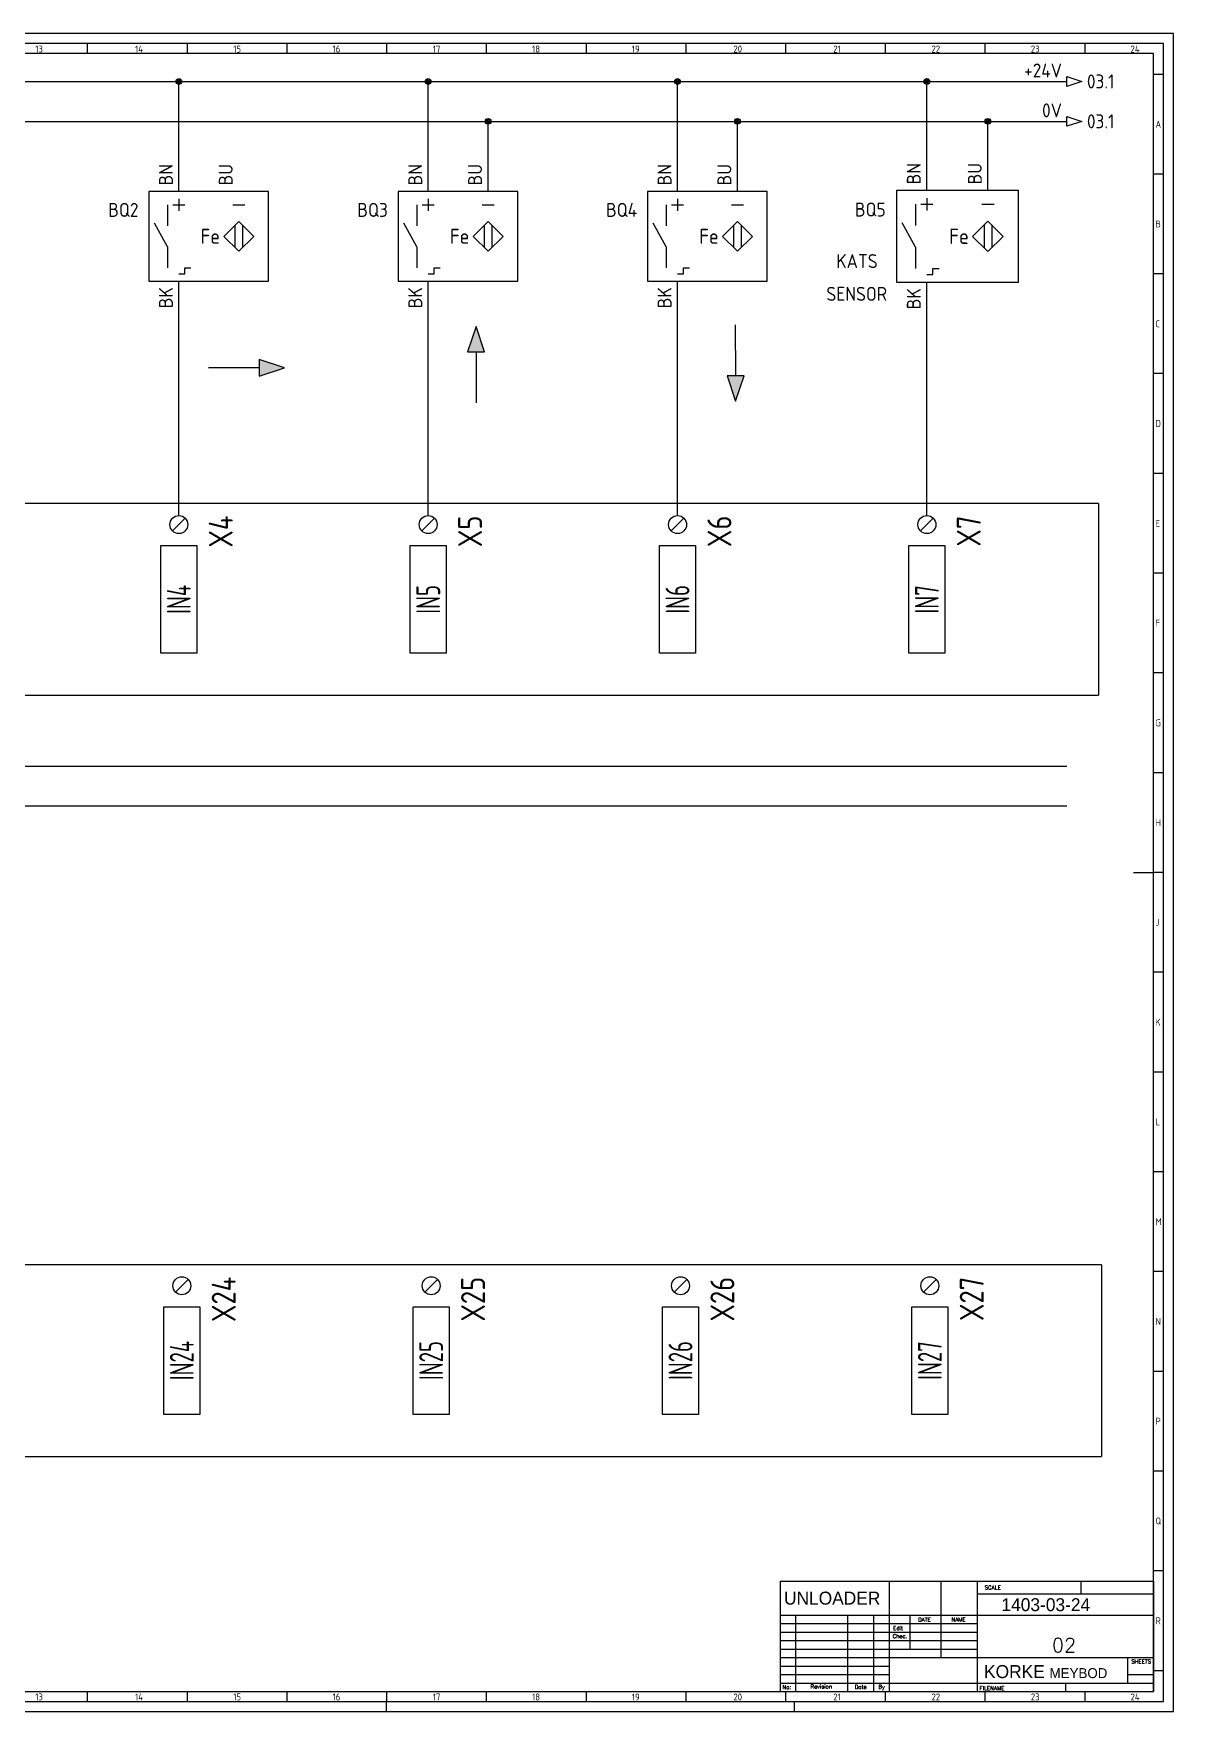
# Model space of a CAD drawing. Header units: millimetres. Extents: x 0 to 1189, y 5 to 846.
# Drawn here: x 618 to 1189, y 5 to 846 of the extents above; entities that cross this region are included whole.
import ezdxf
from ezdxf.enums import TextEntityAlignment as Align

# ---------------------------------------------------------------- set-up
doc = ezdxf.new("R2010")
doc.units = ezdxf.units.MM
doc.header["$LTSCALE"] = 12
for name, color, linetype in [('025', 1, 'Continuous'), ('035', 5, 'Continuous'), ('07', 7, 'Continuous'), ('DESC', 7, 'Continuous'), ('MISC', 7, 'Continuous'), ('RED_2.5mm^2', 1, 'Continuous'), ('SYMS', 7, 'Continuous'), ('TAGS', 7, 'Continuous'), ('TERMS', 7, 'Continuous'), ('WIREREF', 61, 'Continuous'), ('XREF', 7, 'Continuous')]:
    doc.layers.add(name, color=color, linetype=linetype)
doc.styles.add('ISO Proportional', font='isocp.shx')
doc.styles.add('WD', font='romans.shx')
doc.styles.add('WD_IEC', font='ISOCP2.shx', dxfattribs={"width": 0.9, "height": 4})

# ---------------------------------------------------------------- blocks, each defined once
blk = doc.blocks.new('IEC_border_a0')
at = {"layer": '035', "color": 0}
for p, q in [((1189, 841), (0, 841)), ((644.5, 836), (644.5, 831)), ((694.5, 836), (694.5, 831)), ((744.5, 836), (744.5, 831)), ((794.5, 836), (794.5, 831)), ((844.5, 836), (844.5, 831)), ((894.5, 836), (894.5, 831)), ((944.5, 836), (944.5, 831)), ((994.5, 836), (994.5, 831)), ((1044.5, 836), (1044.5, 831)), ((1094.5, 836), (1094.5, 831)), ((1144.5, 836), (1144.5, 831)), ((1189, 0), (1189, 841)), ((1183.97, 820.54), (1178.98, 820.54)), ((1183.97, 770.54), (1178.98, 770.54)), ((1183.97, 720.54), (1178.98, 720.54)), ((1183.97, 670.54), (1178.98, 670.54)), ((1183.97, 620.54), (1178.98, 620.54)), ((1183.98, 570.5), (1179, 570.5)), ((1183.98, 520.5), (1178.98, 520.5)), ((1183.98, 470.5), (1179, 470.5)), ((1183.98, 420.5), (1179, 420.5)), ((1183.98, 420.5), (1179, 420.5)), ((1183.98, 370.5), (1179, 370.5)), ((1183.98, 320.5), (1179, 320.5)), ((1184, 270.46), (1179.02, 270.46)), ((1184, 270.46), (1179.02, 270.46)), ((1184, 220.46), (1179.02, 220.46)), ((1184, 170.46), (1179.02, 170.46)), ((1184, 120.46), (1179.02, 120.46)), ((1184, 70.46), (1179.02, 70.46)), ((1184.02, 20.42), (1179.03, 20.42)), ((644.5, 10), (644.5, 5)), ((694.5, 10), (694.5, 5)), ((744.5, 10), (744.5, 5)), ((744.5, 10), (744.5, 5)), ((794.5, 10), (794.5, 5)), ((844.5, 10), (844.5, 5)), ((894.5, 10), (894.5, 5)), ((944.5, 10), (944.5, 5)), ((994.5, 10), (994.5, 5)), ((1044.5, 10), (1044.5, 5)), ((1094.5, 10), (1094.5, 5)), ((1144.5, 10), (1144.5, 5)), ((0, 0), (1189, 0)), ((794.5, 0), (794.5, 5)), ((999, 0), (999, 5))]:
    blk.add_line(p, q, dxfattribs=at)
blk.add_lwpolyline([(10, 10), (1179, 10), (1179, 831), (10, 831)], close=True, dxfattribs=at)
at = {"layer": '07', "color": 0}
blk.add_line((1169, 420.5), (1179, 420.5), dxfattribs=at)
blk.add_lwpolyline([(5, 5), (1184, 5), (1184, 836), (5, 836)], close=True, dxfattribs=at)
at = {"layer": '035', "color": 0, "style": 'ISO Proportional'}
for s, p in [('13', (618.42, 831.5)), ('14', (668.46, 831.5)), ('15', (717.72, 831.5)), ('16', (767.49, 831.5)), ('17', (817.72, 831.5)), ('18', (867.49, 831.5)), ('19', (917.49, 831.5)), ('20', (968.42, 831.5)), ('21', (1018.46, 831.5)), ('22', (1067.72, 831.5)), ('23', (1117.49, 831.5)), ('24', (1167.49, 831.5)), ('A', (1179.98, 793.79)), ('B', (1179.98, 743.79)), ('C', (1179.98, 693.79)), ('D', (1179.98, 643.79)), ('E', (1180, 593.75)), ('F', (1180, 543.75)), ('G', (1180, 493.75)), ('H', (1180, 443.75)), ('J', (1180, 393.75)), ('K', (1180, 343.75)), ('L', (1180.02, 293.72)), ('M', (1180.02, 243.72)), ('N', (1180.02, 193.72)), ('P', (1180.02, 143.72)), ('Q', (1180.02, 93.72)), ('R', (1180.03, 43.68)), ('13', (618.42, 5.5)), ('14', (668.46, 5.5)), ('15', (717.72, 5.5)), ('16', (767.49, 5.5)), ('17', (817.72, 5.5)), ('18', (867.49, 5.5)), ('19', (917.49, 5.5)), ('20', (968.42, 5.5)), ('21', (1018.46, 5.5)), ('22', (1067.72, 5.5)), ('23', (1117.49, 5.5)), ('24', (1167.49, 5.5))]:
    blk.add_text(s, height=3.5, dxfattribs=at).set_placement(p)
blk = doc.blocks.new('IEC_tblock_a0')
at = {"layer": '035'}
for p, q in [((-106.6, 55.25), (-106.6, 17)), ((-36.4, 55.25), (-36.4, 48.88)), ((-88.4, 48.88), (0, 48.88)), ((-187.2, 34), (-88.4, 34)), ((-179.4, 38.25), (-179.4, 0)), ((-153.4, 38.25), (-153.4, 0)), ((-140.4, 38.25), (-140.4, 0)), ((-122.2, 38.25), (-122.2, 21.25)), ((-187.2, 29.75), (-88.4, 29.75)), ((-187.2, 25.5), (-88.4, 25.5)), ((-187.2, 21.25), (-88.4, 21.25)), ((-187.2, 17), (-132.6, 17)), ((-187.2, 12.75), (-132.6, 12.75)), ((-187.2, 8.5), (-132.6, 8.5)), ((-13, 8.5), (0, 8.5)), ((-187.2, 4.25), (0, 4.25)), ((-44.2, 4.25), (-44.2, 0))]:
    blk.add_line(p, q, dxfattribs=at)
at = {"layer": '07'}
for p, q in [((-187.2, 55.25), (0, 55.25)), ((-187.2, 55.25), (-187.2, 0)), ((-132.6, 55.25), (-132.6, 0)), ((-88.4, 55.25), (-88.4, 0)), ((0, 55.25), (0, 0)), ((-187.2, 38.25), (0, 38.25)), ((-132.6, 17), (0, 17)), ((-13, 17), (-13, 4.25)), ((-187.2, 0), (0, 0))]:
    blk.add_line(p, q, dxfattribs=at)
at = {"style": 'WD'}
for tag, p in [('SCALE', (-69.88, 51.07)), ('SH', (-8.74, 10.06)), ('FILENAME', (-68.15, 0.8))]:
    blk.add_attdef(tag, p, '', height=2, dxfattribs=at)
for tag, height, p in [('PROJDESC', 5, (-45.9, 29.2)), ('CKDATE', 2, (-114.85, 26.58)), ('EDDATE', 2, (-114.97, 30.8)), ('CKBY', 2, (-97.88, 26.3)), ('EDBY', 2, (-98.02, 30.86)), ('DWGDESC', 5, (-44.85, 19.72)), ('DWGNO', 3.5, (-48.54, 9.46))]:
    blk.add_attdef(tag, text='', height=height, dxfattribs=at).set_placement(p, align=Align.CENTER)
at = {"style": 'WD', "flags": 1}
blk.add_attdef('WD_TB', (-120.95, 11.91), '', height=2, dxfattribs=at)
at = {"layer": '025', "style": 'WD'}
for s, p in [('SCALE', (-80.57, 51.13)), ('NAME', (-97.74, 35.14)), ('No:', (-183.81, 1.19)), ('Revision', (-166.53, 1.47)), ('Date', (-146.79, 1.28)), ('By', (-136.33, 1.37))]:
    blk.add_text(s, height=2, dxfattribs=at).set_placement(p, align=Align.CENTER)
for s, p in [('DATE', (-118, 35)), ('Chec.', (-130.82, 26.72)), ('Edit', (-130.55, 30.72)), ('SHEETS', (-11.17, 14.05)), ('FILENAME', (-87.18, 0.61))]:
    blk.add_text(s, height=2, dxfattribs=at).set_placement(p)
blk = doc.blocks.new('PLCIO_F85')
blk.add_line((1036, 48), (1036, -48))
at = {"layer": 'SYMS'}
for p, q in [((-48, 48), (-48, -48)), ((1036, 48), (-48, 48)), ((-3.18, 34.32), (3.18, 40.68)), ((71.82, 34.32), (78.18, 40.68)), ((196.82, 34.32), (203.18, 40.68)), ((321.82, 34.32), (328.18, 40.68)), ((446.82, 34.32), (453.18, 40.68)), ((571.82, 34.32), (578.18, 40.68)), ((696.82, 34.32), (703.18, 40.68)), ((821.82, 34.32), (828.18, 40.68)), ((946.82, 34.32), (953.18, 40.68)), ((-9, -27), (-9, 27)), ((-9, 27), (9, 27)), ((9, 27), (9, -27)), ((66, -27), (66, 27)), ((66, 27), (84, 27)), ((84, 27), (84, -27)), ((191, -27), (191, 27)), ((191, 27), (209, 27)), ((209, 27), (209, -27)), ((316, -27), (316, 27)), ((316, 27), (334, 27)), ((334, 27), (334, -27)), ((441, -27), (441, 27)), ((441, 27), (459, 27)), ((459, 27), (459, -27)), ((566, -27), (566, 27)), ((566, 27), (584, 27)), ((584, 27), (584, -27)), ((691, -27), (691, 27)), ((691, 27), (709, 27)), ((709, 27), (709, -27)), ((816, -27), (816, 27)), ((816, 27), (834, 27)), ((834, 27), (834, -27)), ((941, -27), (941, 27)), ((941, 27), (959, 27)), ((959, 27), (959, -27)), ((9, -27), (-9, -27)), ((84, -27), (66, -27)), ((209, -27), (191, -27)), ((334, -27), (316, -27)), ((459, -27), (441, -27)), ((584, -27), (566, -27)), ((709, -27), (691, -27)), ((834, -27), (816, -27)), ((959, -27), (941, -27)), ((-48, -48), (1036, -48))]:
    blk.add_line(p, q, dxfattribs=at)
for centre in [(0, 37.5), (75, 37.5), (200, 37.5), (325, 37.5), (450, 37.5), (575, 37.5), (700, 37.5), (825, 37.5), (950, 37.5)]:
    blk.add_circle(centre, 4.5, dxfattribs=at)
at = {"layer": 'SYMS', "style": 'WD_IEC', "width": 0.9}
for tag, p in [('TERMDESC02', (81.25, 60)), ('TERMDESC03', (206.25, 60)), ('TERMDESC04', (331.25, 60)), ('TERMDESC05', (456.25, 60)), ('TERMDESC06', (581.25, 60)), ('TERMDESC08', (831.25, 60)), ('TERMDESC09', (956.25, 60)), ('TERMDESC01', (6.25, 60)), ('TERMDESC07', (706.25, 60))]:
    blk.add_attdef(tag, text='', height=12, rotation=90, dxfattribs=at).set_placement(p, align=Align.TOP_LEFT)
at = {"layer": 'SYMS', "style": 'WD_IEC', "width": 0.9, "flags": 1}
for tag, p in [('X2TERM01', (0, 42)), ('X2TERM02', (75, 42)), ('X2TERM03', (200, 42)), ('X2TERM04', (325, 42)), ('X2TERM05', (450, 42)), ('X2TERM06', (575, 42)), ('X2TERM07', (700, 42)), ('X2TERM08', (825, 42)), ('X2TERM09', (950, 42))]:
    blk.add_attdef(tag, text='', height=1.92, rotation=90, dxfattribs=at).set_placement(p, align=Align.RIGHT)
at = {"layer": 'SYMS', "style": 'WD_IEC', "width": 0.9}
for tag, p in [('TERM01', (15, 42)), ('TERM02', (90, 42)), ('TERM03', (215, 42)), ('TERM04', (340, 42)), ('TERM05', (465, 42)), ('TERM06', (590, 42)), ('TERM07', (715, 42)), ('TERM08', (840, 42)), ('TERM09', (965, 42))]:
    blk.add_attdef(tag, text='', height=12, rotation=90, dxfattribs=at).set_placement(p, align=Align.TOP_RIGHT)
at = {"layer": 'SYMS', "style": 'WD_IEC'}
for tag, width, p in [('LINE1', 0.9, (-87, 0)), ('LINE2', 0.9, (-69, 0)), ('DESC', 0.9, (-50.84, 0)), ('INST', 0.8, (-159, 0)), ('LOC', 0.8, (-141, 0)), ('MFG', 0.8, (-123, 0)), ('CAT', 0.8, (-105, 0)), ('TAG', 0.9, (-30.87, 0))]:
    blk.add_attdef(tag, text='', height=15, rotation=90, dxfattribs=dict(at, width=width)).set_placement(p, align=Align.CENTER)
at = {"layer": 'SYMS', "style": 'WD_IEC', "width": 0.7}
for tag, p in [('TAGA02', (75, 0)), ('TAGA03', (200, 0)), ('TAGA04', (325, 0)), ('TAGA05', (450, 0)), ('TAGA06', (575, 0)), ('TAGA07', (700, 0)), ('TAGA08', (825, 0)), ('TAGA09', (950, 0)), ('TAGA01', (0, 0))]:
    blk.add_attdef(tag, text='', height=12, rotation=90, dxfattribs=at).set_placement(p, align=Align.MIDDLE_CENTER)
at = {"layer": 'SYMS', "linetype": 'Continuous', "style": 'WD_IEC', "width": 0.9, "flags": 9}
blk.add_attdef('ASSYCODE', text='', height=1.92, rotation=90, dxfattribs=at).set_placement((-102.85, -22.08), align=Align.CENTER)
at = {"layer": 'SYMS', "style": 'WD_IEC', "width": 0.9}
for tag, p in [('DESCA01', (-9, -111)), ('DESCB01', (9, -111)), ('DESCC01', (27, -111)), ('DESCD01', (45, -111)), ('DESCE01', (63, -111)), ('DESCA02', (66, -111)), ('DESCB02', (84, -111)), ('DESCC02', (102, -111)), ('DESCD02', (120, -111)), ('DESCE02', (138, -111)), ('DESCA03', (191, -111)), ('DESCB03', (209, -111)), ('DESCC03', (227, -111)), ('DESCD03', (245, -111)), ('DESCE03', (263, -111)), ('DESCA04', (316, -111)), ('DESCB04', (334, -111)), ('DESCC04', (352, -111)), ('DESCD04', (370, -111)), ('DESCE04', (388, -111)), ('DESCA05', (441, -111)), ('DESCB05', (459, -111)), ('DESCC05', (477, -111)), ('DESCD05', (495, -111)), ('DESCE05', (513, -111)), ('DESCA06', (566, -111)), ('DESCB06', (584, -111)), ('DESCC06', (602, -111)), ('DESCD06', (620, -111)), ('DESCE06', (638, -111)), ('DESCA07', (691, -111)), ('DESCB07', (709, -111)), ('DESCC07', (727, -111)), ('DESCD07', (745, -111)), ('DESCE07', (763, -111)), ('DESCA08', (816, -111)), ('DESCB08', (834, -111)), ('DESCC08', (852, -111)), ('DESCD08', (870, -111)), ('DESCE08', (888, -111)), ('DESCA09', (941, -111)), ('DESCB09', (959, -111)), ('DESCC09', (977, -111)), ('DESCD09', (995, -111)), ('DESCE09', (1013, -111))]:
    blk.add_attdef(tag, text='', height=15, rotation=90, dxfattribs=at).set_placement(p, align=Align.RIGHT)
blk = doc.blocks.new('WDDOT')
for radius in [0.72, 0.449, 0.223]:
    blk.add_circle((0, 0), radius)
blk = doc.blocks.new('Q020401L')
for p, q in [((4.001, 0.497), (2.5, 0)), ((2.5, 0), (3.999, -0.503)), ((3.999, -0.503), (4.001, 0.497)), ((4, -0.003), (7, -0.003))]:
    blk.add_line(p, q)
blk.add_solid([(3.999, -0.503), (4.001, 0.497), (2.5, 0)])
blk = doc.blocks.new('VPX11IN3')
for p, q in [((0, 6.25), (0, 4.25)), ((-1.875, 5.25), (-1.875, 1.75)), ((-1, 5.25), (1, 5.25)), ((9, 5.25), (11, 5.25)), ((-1.875, -1.75), (-4.0625, 2.1875)), ((9.375, 1.875), (9.375, -1.875)), ((10.625, 1.875), (10.625, -1.875)), ((-1.875, -1.75), (-1.875, -5.25)), ((1, -6.25), (1, -5.25)), ((1, -5.25), (2, -5.25)), ((0, -6.25), (1, -6.25))]:
    blk.add_line(p, q)
for points in [[(-5, -7.5), (15, -7.5), (15, 7.5), (-5, 7.5)], [(10, 2.5), (12.5, 0), (10, -2.5), (7.5, 0)]]:
    blk.add_lwpolyline(points, close=True)
at = {"style": 'WD_IEC'}
blk.add_text('Fe', height=2.5, dxfattribs=at).set_placement((6.875, 0), align=Align.MIDDLE_RIGHT)
for tag, p in [('TERM02', (-1, 8.5)), ('TERM03', (9, 8.5))]:
    blk.add_attdef(tag, p, '', height=2, rotation=90, dxfattribs=at)
for tag, p in [('INST', (-6.75, 10.25)), ('LOC', (-6.75, 6.75)), ('TAG1', (-6.75, 3.25)), ('DESC1', (-6.75, -5.2)), ('DESC2', (-6.75, -8.7)), ('DESC3', (-6.75, -12.2)), ('WDTAGALT', (-6.25, -15.125))]:
    blk.add_attdef(tag, text='', height=2.5, dxfattribs=at).set_placement(p, align=Align.RIGHT)
at = {"style": 'WD_IEC', "flags": 1}
for tag, p, height in [('X2TERM02', (0, 7.5), 0.32), ('X2TERM03', (10, 7.5), 0.32), ('MFG', (17.75, 6.5), 1.5), ('CAT', (17.75, 4), 1.5), ('ASSYCODE', (16, -4), 1), ('FAMILY', (16, -5.5), 1), ('X8TERM01', (0, -7.5), 0.32), ('CATDESC', (16, -7), 1)]:
    blk.add_attdef(tag, p, '', height=height, dxfattribs=at)
at = {"lineweight": 15, "style": 'WD_IEC'}
blk.add_attdef('XREF', text='', height=2.5, dxfattribs=at).set_placement((-6.75, -1.35), align=Align.RIGHT)
at = {"style": 'WD_IEC'}
blk.add_attdef('TERM01', text='', height=2, rotation=90, dxfattribs=at).set_placement((-1, -8.5), align=Align.RIGHT)
blk = doc.blocks.new('HA1S1')
blk.add_lwpolyline([(0, 1.25), (3.75, 0), (0, -1.25)], close=True)
at = {"style": 'WD_IEC'}
for tag, height, flags, p in [('WIRENO', 2.5, 8, (-1.25, 1)), ('SIGCODE', 1, 1, (5, 1.8))]:
    blk.add_attdef(tag, text='', height=height, dxfattribs=dict(at, flags=flags)).set_placement(p, align=Align.RIGHT)
at = {"style": 'WD_IEC', "flags": 1}
blk.add_attdef('X4TERM01', (0, 0), '', height=0.32, dxfattribs=at)
at = {"style": 'WD_IEC'}
blk.add_attdef('XREF', text='', height=2.5, dxfattribs=at).set_placement((5, 0), align=Align.MIDDLE_LEFT)
blk.add_attdef('DESC1', text='', height=2.5, dxfattribs=at).set_placement((-1.25, -1), align=Align.TOP_RIGHT)

msp = doc.modelspace()

# ---------------------------------------------------------------- linework, layer by layer
at = {"layer": 'RED_2.5mm^2', "color": 0}
for p, q in [((39.07, 821.94), (1135.62, 821.94)), ((690.39, 766.8), (690.39, 821.94)), ((815.39, 766.8), (815.39, 821.94)), ((940.39, 766.8), (940.39, 821.94)), ((1065.39, 767.25), (1065.39, 821.94)), ((39.07, 801.94), (1135.62, 801.94)), ((845.39, 766.8), (845.39, 801.94)), ((970.39, 766.8), (970.39, 801.94)), ((1095.99, 767.25), (1095.99, 801.94)), ((690.39, 604.33), (690.39, 721.8)), ((815.39, 604.33), (815.39, 721.8)), ((940.39, 604.33), (940.39, 721.8)), ((1065.39, 604.33), (1065.39, 721.35)), ((39.07, 478.77), (1135.62, 478.77)), ((39.07, 458.77), (1135.62, 458.77))]:
    msp.add_line(p, q, dxfattribs=at)

# ---------------------------------------------------------------- block references
msp.add_blockref('IEC_border_a0', (0, 4.94))
ref = msp.add_blockref('IEC_tblock_a0', (1179, 14.94))
ref.add_attrib('DWGDESC', '02', dxfattribs={"height": 7, "style": 'WD'}).set_placement((1134.15, 34.65), align=Align.CENTER)
at = {"layer": 'SYMS', "color": 0}
ref = msp.add_blockref('HA1S1', (1135.62, 821.94), dxfattribs=dict(at, xscale=2, yscale=2, zscale=2))
ref.add_attrib('XREF', '03.1', dxfattribs={"layer": 'XREF', "height": 7, "style": 'WD_IEC'}).set_placement((1145.62, 821.94), align=Align.MIDDLE_LEFT)
ref.add_attrib('WIRENO', '+24V', dxfattribs={"layer": 'WIREREF', "height": 7, "style": 'WD_IEC', "flags": 8}).set_placement((1133.12, 823.94), align=Align.RIGHT)
at = {"layer": 'SYMS', "xscale": 2, "yscale": 2, "zscale": 2}
for p in [(690.39, 821.94), (815.39, 821.94), (940.39, 821.94), (1065.39, 821.94), (970.39, 801.94), (1095.99, 801.94)]:
    msp.add_blockref('WDDOT', p, dxfattribs=at)
at = {"layer": 'SYMS', "color": 0}
ref = msp.add_blockref('HA1S1', (1135.62, 801.94), dxfattribs=dict(at, xscale=2, yscale=2, zscale=2))
ref.add_attrib('XREF', '03.1', dxfattribs={"layer": 'XREF', "height": 7, "style": 'WD_IEC'}).set_placement((1145.62, 801.94), align=Align.MIDDLE_LEFT)
ref.add_attrib('WIRENO', '0V', dxfattribs={"layer": 'WIREREF', "height": 7, "style": 'WD_IEC', "flags": 8}).set_placement((1133.12, 803.94), align=Align.RIGHT)
at = {"layer": 'SYMS', "color": 0, "xscale": 2, "yscale": 2, "zscale": 2}
msp.add_blockref('WDDOT', (845.39, 801.94), dxfattribs=at)
at = {"layer": 'SYMS', "color": 0}
ref = msp.add_blockref('VPX11IN3', (690.39, 744.3), dxfattribs=dict(at, xscale=3, yscale=3, zscale=3))
ref.add_attrib('TERM03', 'BU', (717.39, 769.8), dxfattribs={"layer": 'TERMS', "height": 7, "rotation": 90, "style": 'WD_IEC'})
ref.add_attrib('TERM02', 'BN', (687.39, 769.8), dxfattribs={"layer": 'TERMS', "height": 7, "rotation": 90, "style": 'WD_IEC'})
ref.add_attrib('TERM01', 'BK', dxfattribs={"layer": 'TERMS', "height": 7, "rotation": 90, "style": 'WD_IEC'}).set_placement((687.39, 718.8), align=Align.RIGHT)
ref.add_attrib('TAG1', 'BQ2', dxfattribs={"layer": 'TAGS', "height": 7, "style": 'WD_IEC'}).set_placement((670.14, 754.05), align=Align.RIGHT)
ref = msp.add_blockref('VPX11IN3', (815.39, 744.3), dxfattribs=dict(at, xscale=3, yscale=3, zscale=3))
ref.add_attrib('TERM03', 'BU', (842.39, 769.8), dxfattribs={"layer": 'TERMS', "height": 7, "rotation": 90, "style": 'WD_IEC'})
ref.add_attrib('TERM02', 'BN', (812.39, 769.8), dxfattribs={"layer": 'TERMS', "height": 7, "rotation": 90, "style": 'WD_IEC'})
ref.add_attrib('TERM01', 'BK', dxfattribs={"layer": 'TERMS', "height": 7, "rotation": 90, "style": 'WD_IEC'}).set_placement((812.39, 718.8), align=Align.RIGHT)
ref.add_attrib('TAG1', 'BQ3', dxfattribs={"layer": 'TAGS', "height": 7, "style": 'WD_IEC'}).set_placement((795.14, 754.05), align=Align.RIGHT)
ref = msp.add_blockref('VPX11IN3', (940.39, 744.3), dxfattribs=dict(at, xscale=3, yscale=3, zscale=3))
ref.add_attrib('TERM03', 'BU', (967.39, 769.8), dxfattribs={"layer": 'TERMS', "height": 7, "rotation": 90, "style": 'WD_IEC'})
ref.add_attrib('TERM02', 'BN', (937.39, 769.8), dxfattribs={"layer": 'TERMS', "height": 7, "rotation": 90, "style": 'WD_IEC'})
ref.add_attrib('TERM01', 'BK', dxfattribs={"layer": 'TERMS', "height": 7, "rotation": 90, "style": 'WD_IEC'}).set_placement((937.39, 718.8), align=Align.RIGHT)
ref.add_attrib('TAG1', 'BQ4', dxfattribs={"layer": 'TAGS', "height": 7, "style": 'WD_IEC'}).set_placement((920.14, 754.05), align=Align.RIGHT)
ref = msp.add_blockref('VPX11IN3', (1065.39, 744.3), dxfattribs=dict(at, xscale=3.06, yscale=3.06, zscale=3.06))
ref.add_attrib('TERM03', 'BU', (1092.93, 770.31), dxfattribs={"layer": 'TERMS', "height": 7, "rotation": 90, "style": 'WD_IEC'})
ref.add_attrib('TERM02', 'BN', (1062.33, 770.31), dxfattribs={"layer": 'TERMS', "height": 7, "rotation": 90, "style": 'WD_IEC'})
ref.add_attrib('TERM01', 'BK', dxfattribs={"layer": 'TERMS', "height": 7, "rotation": 90, "style": 'WD_IEC'}).set_placement((1062.33, 718.29), align=Align.RIGHT)
ref.add_attrib('DESC2', 'SENSOR', dxfattribs={"layer": 'DESC', "height": 7, "style": 'WD_IEC'}).set_placement((1045.45, 711.97), align=Align.RIGHT)
ref.add_attrib('DESC1', 'KATS ', dxfattribs={"layer": 'DESC', "height": 7, "style": 'WD_IEC'}).set_placement((1044.74, 728.38), align=Align.RIGHT)
ref.add_attrib('TAG1', 'BQ5', dxfattribs={"layer": 'TAGS', "height": 7, "style": 'WD_IEC'}).set_placement((1044.74, 754.24), align=Align.RIGHT)
at = {"layer": 'SYMS', "color": 0, "xscale": 8.488543338755406, "yscale": 8.488543338755406, "zscale": 8.488543338755406}
for p, rotation in [((839.38, 720.34), 270.0539633377855), ((969.54, 640.44), 90.05396333778553), ((764.62, 678.39), 180.0539633377855)]:
    msp.add_blockref('Q020401L', p, dxfattribs=dict(at, rotation=rotation))
at = {"layer": 'SYMS', "color": 0}
ref = msp.add_blockref('PLCIO_F85', (115.39, 562.33), dxfattribs=at)
ref.add_attrib('TERM01', 'S/S', dxfattribs={"layer": 'TERMS', "height": 12, "rotation": 90, "style": 'WD_IEC', "width": 0.9}).set_placement((130.39, 604.33), align=Align.TOP_RIGHT)
ref.add_attrib('TAGA01', 'S/S', dxfattribs={"layer": 'TAGS', "height": 12, "rotation": 90, "style": 'WD_IEC', "width": 0.7}).set_placement((115.39, 562.33), align=Align.MIDDLE_CENTER)
ref.add_attrib('TAG', 'IN PUT', dxfattribs={"layer": 'TAGS', "height": 15, "rotation": 90, "style": 'WD_IEC', "width": 0.9}).set_placement((84.53, 562.33), align=Align.CENTER)
ref.add_attrib('CAT', '14 SS2', dxfattribs={"layer": 'MISC', "height": 15, "rotation": 90, "style": 'WD_IEC', "width": 0.8}).set_placement((61.23, 563.57), align=Align.CENTER)
ref.add_attrib('MFG', 'DELTA', dxfattribs={"layer": 'MISC', "height": 15, "rotation": 90, "style": 'WD_IEC', "width": 0.8}).set_placement((43.23, 563.57), align=Align.CENTER)
ref.add_attrib('TERM02', 'X0', dxfattribs={"layer": 'TERMS', "height": 12, "rotation": 90, "style": 'WD_IEC', "width": 0.9}).set_placement((205.39, 604.33), align=Align.TOP_RIGHT)
ref.add_attrib('TAGA02', 'IN0', dxfattribs={"layer": 'TAGS', "height": 12, "rotation": 90, "style": 'WD_IEC', "width": 0.7}).set_placement((190.39, 562.33), align=Align.MIDDLE_CENTER)
ref.add_attrib('TERM03', 'X1', dxfattribs={"layer": 'TERMS', "height": 12, "rotation": 90, "style": 'WD_IEC', "width": 0.9}).set_placement((330.39, 604.33), align=Align.TOP_RIGHT)
ref.add_attrib('TAGA03', 'IN1', dxfattribs={"layer": 'TAGS', "height": 12, "rotation": 90, "style": 'WD_IEC', "width": 0.7}).set_placement((315.39, 562.33), align=Align.MIDDLE_CENTER)
ref.add_attrib('TERM04', 'X2', dxfattribs={"layer": 'TERMS', "height": 12, "rotation": 90, "style": 'WD_IEC', "width": 0.9}).set_placement((455.39, 604.33), align=Align.TOP_RIGHT)
ref.add_attrib('TAGA04', 'IN2', dxfattribs={"layer": 'TAGS', "height": 12, "rotation": 90, "style": 'WD_IEC', "width": 0.7}).set_placement((440.39, 562.33), align=Align.MIDDLE_CENTER)
ref.add_attrib('TERM05', 'X3', dxfattribs={"layer": 'TERMS', "height": 12, "rotation": 90, "style": 'WD_IEC', "width": 0.9}).set_placement((580.39, 604.33), align=Align.TOP_RIGHT)
ref.add_attrib('TAGA05', 'IN3', dxfattribs={"layer": 'TAGS', "height": 12, "rotation": 90, "style": 'WD_IEC', "width": 0.7}).set_placement((565.39, 562.33), align=Align.MIDDLE_CENTER)
ref.add_attrib('TERM06', 'X4', dxfattribs={"layer": 'TERMS', "height": 12, "rotation": 90, "style": 'WD_IEC', "width": 0.9}).set_placement((705.39, 604.33), align=Align.TOP_RIGHT)
ref.add_attrib('TAGA06', 'IN4', dxfattribs={"layer": 'TAGS', "height": 12, "rotation": 90, "style": 'WD_IEC', "width": 0.7}).set_placement((690.39, 562.33), align=Align.MIDDLE_CENTER)
ref.add_attrib('TERM07', 'X5', dxfattribs={"layer": 'TERMS', "height": 12, "rotation": 90, "style": 'WD_IEC', "width": 0.9}).set_placement((830.39, 604.33), align=Align.TOP_RIGHT)
ref.add_attrib('TAGA07', 'IN5', dxfattribs={"layer": 'TAGS', "height": 12, "rotation": 90, "style": 'WD_IEC', "width": 0.7}).set_placement((815.39, 562.33), align=Align.MIDDLE_CENTER)
ref.add_attrib('TERM08', 'X6', dxfattribs={"layer": 'TERMS', "height": 12, "rotation": 90, "style": 'WD_IEC', "width": 0.9}).set_placement((955.39, 604.33), align=Align.TOP_RIGHT)
ref.add_attrib('TAGA08', 'IN6', dxfattribs={"layer": 'TAGS', "height": 12, "rotation": 90, "style": 'WD_IEC', "width": 0.7}).set_placement((940.39, 562.33), align=Align.MIDDLE_CENTER)
ref.add_attrib('TERM09', 'X7', dxfattribs={"layer": 'TERMS', "height": 12, "rotation": 90, "style": 'WD_IEC', "width": 0.9}).set_placement((1080.39, 604.33), align=Align.TOP_RIGHT)
ref.add_attrib('TAGA09', 'IN7', dxfattribs={"layer": 'TAGS', "height": 12, "rotation": 90, "style": 'WD_IEC', "width": 0.7}).set_placement((1065.39, 562.33), align=Align.MIDDLE_CENTER)
ref = msp.add_blockref('PLCIO_F85', (116.88, 180.8), dxfattribs=at)
ref.add_attrib('TERM01', 'S/S', dxfattribs={"layer": 'TERMS', "height": 12, "rotation": 90, "style": 'WD_IEC', "width": 0.9}).set_placement((131.88, 222.8), align=Align.TOP_RIGHT)
ref.add_attrib('TAGA01', 'S/S', dxfattribs={"layer": 'TAGS', "height": 12, "rotation": 90, "style": 'WD_IEC', "width": 0.7}).set_placement((116.88, 180.8), align=Align.MIDDLE_CENTER)
ref.add_attrib('TAG', 'IN PUT1', dxfattribs={"layer": 'TAGS', "height": 15, "rotation": 90, "style": 'WD_IEC', "width": 0.9}).set_placement((86.02, 180.8), align=Align.CENTER)
ref.add_attrib('CAT', '16 SP11R', dxfattribs={"layer": 'MISC', "height": 15, "rotation": 90, "style": 'WD_IEC', "width": 0.8}).set_placement((62.73, 182.03), align=Align.CENTER)
ref.add_attrib('MFG', 'DELTA', dxfattribs={"layer": 'MISC', "height": 15, "rotation": 90, "style": 'WD_IEC', "width": 0.8}).set_placement((44.73, 182.03), align=Align.CENTER)
ref.add_attrib('TERM02', 'X20', dxfattribs={"layer": 'TERMS', "height": 12, "rotation": 90, "style": 'WD_IEC', "width": 0.9}).set_placement((206.88, 222.8), align=Align.TOP_RIGHT)
ref.add_attrib('TAGA02', 'IN20', dxfattribs={"layer": 'TAGS', "height": 12, "rotation": 90, "style": 'WD_IEC', "width": 0.7}).set_placement((191.88, 180.8), align=Align.MIDDLE_CENTER)
ref.add_attrib('TERM03', 'X21', dxfattribs={"layer": 'TERMS', "height": 12, "rotation": 90, "style": 'WD_IEC', "width": 0.9}).set_placement((331.88, 222.8), align=Align.TOP_RIGHT)
ref.add_attrib('TAGA03', 'IN21', dxfattribs={"layer": 'TAGS', "height": 12, "rotation": 90, "style": 'WD_IEC', "width": 0.7}).set_placement((316.88, 180.8), align=Align.MIDDLE_CENTER)
ref.add_attrib('TERM04', 'X22', dxfattribs={"layer": 'TERMS', "height": 12, "rotation": 90, "style": 'WD_IEC', "width": 0.9}).set_placement((456.88, 222.8), align=Align.TOP_RIGHT)
ref.add_attrib('TAGA04', 'IN22', dxfattribs={"layer": 'TAGS', "height": 12, "rotation": 90, "style": 'WD_IEC', "width": 0.7}).set_placement((441.88, 180.8), align=Align.MIDDLE_CENTER)
ref.add_attrib('TERM05', 'X23', dxfattribs={"layer": 'TERMS', "height": 12, "rotation": 90, "style": 'WD_IEC', "width": 0.9}).set_placement((581.88, 222.8), align=Align.TOP_RIGHT)
ref.add_attrib('TAGA05', 'IN23', dxfattribs={"layer": 'TAGS', "height": 12, "rotation": 90, "style": 'WD_IEC', "width": 0.7}).set_placement((566.88, 180.8), align=Align.MIDDLE_CENTER)
ref.add_attrib('TERM06', 'X24', dxfattribs={"layer": 'TERMS', "height": 12, "rotation": 90, "style": 'WD_IEC', "width": 0.9}).set_placement((706.88, 222.8), align=Align.TOP_RIGHT)
ref.add_attrib('TAGA06', 'IN24', dxfattribs={"layer": 'TAGS', "height": 12, "rotation": 90, "style": 'WD_IEC', "width": 0.7}).set_placement((691.88, 180.8), align=Align.MIDDLE_CENTER)
ref.add_attrib('TERM07', 'X25', dxfattribs={"layer": 'TERMS', "height": 12, "rotation": 90, "style": 'WD_IEC', "width": 0.9}).set_placement((831.88, 222.8), align=Align.TOP_RIGHT)
ref.add_attrib('TAGA07', 'IN25', dxfattribs={"layer": 'TAGS', "height": 12, "rotation": 90, "style": 'WD_IEC', "width": 0.7}).set_placement((816.88, 180.8), align=Align.MIDDLE_CENTER)
ref.add_attrib('TERM08', 'X26', dxfattribs={"layer": 'TERMS', "height": 12, "rotation": 90, "style": 'WD_IEC', "width": 0.9}).set_placement((956.88, 222.8), align=Align.TOP_RIGHT)
ref.add_attrib('TAGA08', 'IN26', dxfattribs={"layer": 'TAGS', "height": 12, "rotation": 90, "style": 'WD_IEC', "width": 0.7}).set_placement((941.88, 180.8), align=Align.MIDDLE_CENTER)
ref.add_attrib('TERM09', 'X27', dxfattribs={"layer": 'TERMS', "height": 12, "rotation": 90, "style": 'WD_IEC', "width": 0.9}).set_placement((1081.88, 222.8), align=Align.TOP_RIGHT)
ref.add_attrib('TAGA09', 'IN27', dxfattribs={"layer": 'TAGS', "height": 12, "rotation": 90, "style": 'WD_IEC', "width": 0.7}).set_placement((1066.88, 180.8), align=Align.MIDDLE_CENTER)

# ---------------------------------------------------------------- texts
at = {"char_height": 6.5, "attachment_point": 1}
for s, insert in [('UNLOADER', (993.76, 64.98)), ('1403-03-24', (1102.78, 61.7)), ('KORKE {\\H0.76923x;MEYBOD}', (1094.06, 28.15))]:
    msp.add_mtext_dynamic_manual_height_columns(s, width=69.3889, gutter_width=35, heights=[9.86], dxfattribs=dict(at, insert=insert))

doc.saveas('drawing.dxf')
